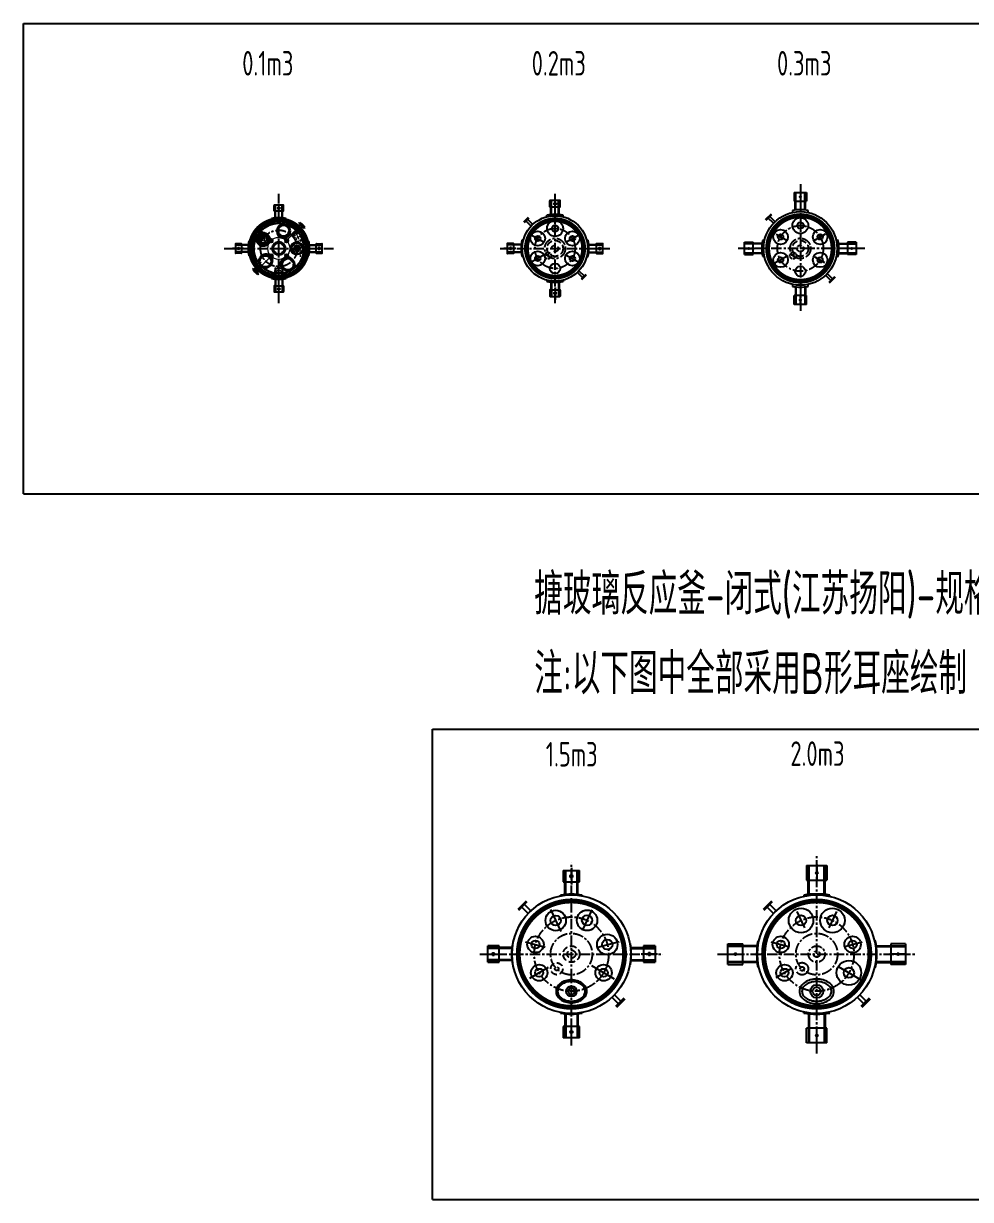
# Model space of a CAD drawing. Header units: millimetres. Extents: x -10878 to 64959, y -43701 to 1476.
# Drawn here: x -10878 to 703, y -43701 to -29323 of the extents above; entities that cross this region are included whole.
import ezdxf

# ---------------------------------------------------------------- set-up
doc = ezdxf.new("R2010")
doc.units = ezdxf.units.MM
doc.linetypes.add('CENTERX2', pattern=[101.6, 63.5, -12.7, 12.7, -12.7])
doc.linetypes.add('DASHEDX2', pattern=[38.1, 25.4, -12.7])
for name, color, linetype in [('0DataFlow-GsBzCenterLine', 1, 'CENTERX2'), ('0DataFlow-GsBzEquip', 4, 'Continuous'), ('0DataFlow-GsBzEquipComment', 252, 'Continuous'), ('0DataFlow-GsText', 2, 'Continuous')]:
    doc.layers.add(name, color=color, linetype=linetype)
doc.styles.add('DataFlow', font='tssdeng.shx', dxfattribs={"width": 0.7, "bigfont": 'hztxt.shx'})

# ---------------------------------------------------------------- blocks, each defined once
blk = doc.blocks.new('GsBzReactor-V2000D1450BSB')
for p, q in [((-125, 1085), (-125, 905)), ((-125, 1085), (125, 1085)), ((-103, 729), (-103, 1085)), ((-93, 730), (-93, 1085)), ((0, 1094), (0, 896)), ((92, 730), (92, 1085)), ((102, 729), (102, 1085)), ((125, 1085), (125, 905)), ((-125, 905), (-103, 905)), ((-93, 905), (92, 905)), ((18, 995), (-18, 995)), ((102, 905), (125, 905)), ((-158, 721), (-158, 711)), ((-103, 855), (-93, 855)), ((92, 855), (102, 855)), ((158, 721), (158, 711)), ((-652, 550), (-550, 652)), ((-642, 539), (-539, 642)), ((-606, 575), (-575, 606)), ((-497, 529), (-575, 606)), ((-529, 497), (-606, 575)), ((-243, 521), (-150, 322)), ((243, 521), (150, 322)), ((-721, 158), (-711, 158)), ((-555, 149), (-343, 92)), ((343, 92), (555, 149)), ((721, 158), (711, 158)), ((-1085, 125), (-905, 125)), ((-1085, -125), (-1085, 125)), ((-729, 102), (-1085, 102)), ((-730, 92), (-1085, 92)), ((-995, 18), (-995, -18)), ((-905, 102), (-905, 125)), ((-905, -93), (-905, 92)), ((-855, 92), (-855, 102)), ((729, 103), (1085, 103)), ((730, 93), (1085, 93)), ((855, 103), (855, 93)), ((1085, 125), (905, 125)), ((905, 125), (905, 103)), ((905, 93), (905, -92)), ((995, -18), (995, 18)), ((1085, 125), (1085, -125)), ((-1094, 0), (-896, 0)), ((-730, -93), (-1085, -93)), ((-729, -103), (-1085, -103)), ((-1085, -125), (-905, -125)), ((-905, -125), (-905, -103)), ((-855, -103), (-855, -93)), ((729, -102), (1085, -102)), ((730, -92), (1085, -92)), ((855, -92), (855, -102)), ((1094, 0), (896, 0)), ((905, -102), (905, -125)), ((1085, -125), (905, -125)), ((-721, -158), (-711, -158)), ((-307, -177), (-498, -288)), ((263, -152), (549, -317)), ((721, -158), (711, -158)), ((497, -529), (575, -606)), ((529, -497), (606, -575)), ((642, -539), (539, -642)), ((652, -550), (550, -652)), ((606, -575), (575, -606)), ((-158, -721), (-158, -711)), ((158, -721), (158, -711)), ((-102, -729), (-102, -1085)), ((-92, -855), (-102, -855)), ((-92, -730), (-92, -1085)), ((93, -730), (93, -1085)), ((103, -855), (93, -855)), ((103, -729), (103, -1085)), ((-102, -905), (-125, -905)), ((-125, -1085), (-125, -905)), ((93, -905), (-92, -905)), ((-18, -995), (18, -995)), ((0, -1094), (0, -896)), ((125, -905), (103, -905)), ((125, -1085), (125, -905)), ((125, -1085), (-125, -1085))]:
    blk.add_line(p, q)
at = {"ltscale": 2, "const_width": 60}
blk.add_lwpolyline([(0, 650, 0.098491), (-249, 601, 0.098491), (-460, 460, 0.098491), (-601, 249, 0.098491), (-650, 0, 0.098491), (-601, -249, 0.098491), (-460, -460, 0.098491), (-249, -601, 0.098491), (0, -650, 0.098491), (249, -601, 0.098491), (460, -460, 0.098491), (601, -249, 0.098491), (650, 0, 0.098491), (601, 249, 0.098491), (460, 460, 0.098491), (249, 601, 0.098491)], format="xyb", close=True, dxfattribs=at)
for points in [[(0, -605, 0.067324), (80, -594, 0.079704), (144, -565, 0.107125), (194, -514, 0.140129), (210, -455, 0.140129), (194, -396, 0.107125), (144, -345, 0.079704), (80, -316, 0.067324), (0, -305, 0.067324), (-80, -316, 0.079704), (-144, -345, 0.107125), (-194, -396, 0.140129), (-210, -455, 0.140129), (-194, -514, 0.107125), (-144, -565, 0.079704), (-80, -594, 0.067324)], [(0, -575, 0.067324), (72, -565, 0.079704), (128, -540, 0.107125), (168, -498, 0.140129), (180, -455, 0.140129), (168, -412, 0.107125), (128, -370, 0.079704), (72, -345, 0.067324), (0, -335, 0.067324), (-72, -345, 0.079704), (-128, -370, 0.107125), (-168, -412, 0.140129), (-180, -455, 0.140129), (-168, -498, 0.107125), (-128, -540, 0.079704), (-72, -565, 0.067324)]]:
    blk.add_lwpolyline(points, format="xyb", close=True)
for centre, radius in [((0, 995), 12), ((0, 0), 725), ((-192, 412), 150), ((-192, 412), 62.5), ((192, 412), 150), ((192, 412), 62.5), ((-439, 118), 100), ((-439, 118), 50), ((439, 118), 100), ((439, 118), 50), ((-995, 0), 12), ((995, 0), 12), ((-394, -228), 100), ((394, -228), 150), ((-394, -228), 50), ((394, -228), 62.5), ((0, -455), 80), ((0, -455), 50), ((0, -995), 12)]:
    blk.add_circle(centre, radius)
at = {"linetype": 'CENTERX2', "ltscale": 2}
for radius in [100, 37.5]:
    blk.add_circle((0, 0), radius, dxfattribs=at)
at = {"linetype": 'CENTERX2', "ltscale": 3}
blk.add_circle((-179, -179), 75, dxfattribs=at)
at = {"linetype": 'CENTERX2'}
blk.add_circle((-179, -179), 25, dxfattribs=at)
for centre, start, end in [((0, -151), 79.6913, 100.3084), ((151, 0), 169.6913, 190.3084), ((-151, 0), 349.6913, 10.3084), ((0, 151), 259.6913, 280.3084)]:
    blk.add_arc(centre, 886, start, end)
at = {"layer": '0DataFlow-GsBzCenterLine', "linetype": 'CENTERX2', "ltscale": 2}
for p, q in [((0, -1215), (0, 1215)), ((-1215, 0), (1215, 0))]:
    blk.add_line(p, q, dxfattribs=at)
for radius in [455, 254]:
    blk.add_circle((0, 0), radius, dxfattribs=at)
at = {"layer": '0DataFlow-GsBzEquipComment', "style": 'DataFlow', "width": 0.7, "flags": 1}
for tag, p in [('VERSION', (900, -500)), ('SPECIES', (900, -1500)), ('VOLUME', (900, -1700)), ('OPTION', (900, -1900))]:
    blk.add_attdef(tag, p, '', height=150, dxfattribs=at)
at = {"layer": '0DataFlow-GsBzEquipComment', "style": 'DataFlow', "width": 0.7}
for tag, p in [('TAG', (900, -700)), ('GSBZTYPE', (900, -900)), ('POSITIONREGION', (900, -1100)), ('FLOORHEIGHT', (900, -1300))]:
    blk.add_attdef(tag, p, '', height=150, dxfattribs=at)
blk = doc.blocks.new('GsBzReactor-V1500D1450BSB')
for p, q in [((-100, 1023), (100, 1023)), ((-100, 1023), (-100, 883)), ((-80, 733), (-80, 1023)), ((-70, 733), (-70, 1023)), ((0, 1053), (0, 853)), ((70, 733), (70, 1023)), ((80, 733), (80, 1023)), ((100, 883), (100, 1023)), ((-100, 883), (100, 883)), ((-26, 953), (25, 953)), ((-132, 713), (-132, 721)), ((132, 713), (132, 721)), ((-652, 550), (-550, 652)), ((-642, 539), (-539, 642)), ((-497, 529), (-575, 606)), ((-529, 497), (-606, 575)), ((-255, 546), (-129, 277)), ((134, 288), (252, 540)), ((-563, 151), (-321, 86)), ((306, 82), (583, 156)), ((-1023, -100), (-1023, 100)), ((-883, 100), (-1023, 100)), ((-733, 80), (-1023, 80)), ((-733, 70), (-1023, 70)), ((-953, -26), (-953, 25)), ((-883, -100), (-883, 100)), ((-713, 132), (-721, 132)), ((713, 132), (721, 132)), ((733, 80), (1023, 80)), ((733, 70), (1023, 70)), ((1053, 0), (853, 0)), ((1023, 100), (883, 100)), ((883, 100), (883, -100)), ((953, 26), (953, -25)), ((1023, 100), (1023, -100)), ((-1053, 0), (-853, 0)), ((-733, -70), (-1023, -70)), ((-733, -80), (-1023, -80)), ((-1023, -100), (-883, -100)), ((-713, -132), (-721, -132)), ((245, -141), (522, -301)), ((713, -132), (721, -132)), ((733, -70), (1023, -70)), ((733, -80), (1023, -80)), ((883, -100), (1023, -100)), ((-509, -294), (-279, -161)), ((497, -529), (575, -606)), ((529, -497), (606, -575)), ((642, -539), (539, -642)), ((652, -550), (550, -652)), ((-132, -713), (-132, -721)), ((132, -713), (132, -721)), ((-80, -733), (-80, -1023)), ((-70, -733), (-70, -1023)), ((0, -1053), (0, -853)), ((70, -733), (70, -1023)), ((80, -733), (80, -1023)), ((100, -883), (-100, -883)), ((-100, -883), (-100, -1023)), ((26, -953), (-25, -953)), ((100, -1023), (100, -883)), ((100, -1023), (-100, -1023))]:
    blk.add_line(p, q)
at = {"ltscale": 2, "const_width": 60}
blk.add_lwpolyline([(0, 650, 0.098491), (-249, 601, 0.098491), (-460, 460, 0.098491), (-601, 249, 0.098491), (-650, 0, 0.098491), (-601, -249, 0.098491), (-460, -460, 0.098491), (-249, -601, 0.098491), (0, -650, 0.098491), (249, -601, 0.098491), (460, -460, 0.098491), (601, -249, 0.098491), (650, 0, 0.098491), (601, 249, 0.098491), (460, 460, 0.098491), (249, 601, 0.098491)], format="xyb", close=True, dxfattribs=at)
at = {"lineweight": -3, "ltscale": 5}
blk.add_lwpolyline([(188, -455, 0.127589), (175, -404, 0.10617), (133, -356, 0.08543), (74, -326, 0.074939), (0, -315, 0.074939), (-74, -326, 0.08543), (-133, -356, 0.10617), (-175, -404, 0.127589), (-188, -455, 0.127589), (-175, -506, 0.10617), (-133, -554, 0.08543), (-74, -584, 0.074939), (0, -595, 0.074939), (74, -584, 0.08543), (133, -554, 0.10617), (175, -506, 0.127589)], format="xyb", close=True, dxfattribs=at)
blk.add_lwpolyline([(0, -335, 0.067324), (-64, -344, 0.079704), (-115, -367, 0.107125), (-155, -408, 0.140129), (-168, -455, 0.140129), (-155, -502, 0.107125), (-115, -543, 0.079704), (-64, -566, 0.067324), (0, -575, 0.067324), (64, -566, 0.079704), (115, -543, 0.107125), (155, -502, 0.140129), (168, -455, 0.140129), (155, -408, 0.107125), (115, -367, 0.079704), (64, -344, 0.067324)], format="xyb", close=True)
for centre, radius in [((0, 953), 15), ((0, 0), 725), ((-192, 411), 125), ((-192, 411), 62.5), ((192, 413), 125), ((192, 413), 62.5), ((-439, 118), 100), ((-439, 118), 50), ((439, 118), 125), ((439, 118), 62.5), ((-953, 0), 15), ((953, 0), 15), ((-394, -228), 100), ((394, -228), 100), ((-394, -228), 50), ((394, -228), 50), ((0, -455), 64), ((0, -455), 40), ((0, -953), 15)]:
    blk.add_circle(centre, radius)
at = {"linetype": 'DASHEDX2', "ltscale": 3}
for centre, radius in [((0, 0), 100), ((0, 0), 50), ((-179, -179), 72.5), ((-179, -179), 22.5)]:
    blk.add_circle(centre, radius, dxfattribs=at)
for start, end in [(79.663, 100.337), (169.663, 190.337), (349.663, 10.337), (259.663, 280.337)]:
    blk.add_arc((0, 0), 733, start, end)
at = {"layer": '0DataFlow-GsBzCenterLine', "linetype": 'CENTERX2', "ltscale": 2}
for p, q in [((0, -1118), (0, 1118)), ((-1118, 0), (1118, 0))]:
    blk.add_line(p, q, dxfattribs=at)
for radius in [455, 254]:
    blk.add_circle((0, 0), radius, dxfattribs=at)
at = {"layer": '0DataFlow-GsBzEquipComment', "style": 'DataFlow', "width": 0.7, "flags": 1}
for tag, p in [('VERSION', (900, -500)), ('SPECIES', (900, -1500)), ('VOLUME', (900, -1700)), ('OPTION', (900, -1900))]:
    blk.add_attdef(tag, p, '', height=150, dxfattribs=at)
at = {"layer": '0DataFlow-GsBzEquipComment', "style": 'DataFlow', "width": 0.7}
for tag, p in [('TAG', (900, -700)), ('GSBZTYPE', (900, -900)), ('POSITIONREGION', (900, -1100)), ('FLOORHEIGHT', (900, -1300))]:
    blk.add_attdef(tag, p, '', height=150, dxfattribs=at)
blk = doc.blocks.new('GsBzReactor-V300D900KSB')
for p, q in [((-75, 684), (75, 684)), ((-75, 684), (-75, 576)), ((-75, 576), (-62, 576)), ((-62, 470), (-62, 684)), ((-56, 470), (-56, 684)), ((-56, 576), (55, 576)), ((11, 630), (-11, 630)), ((0, 684), (0, 565)), ((55, 470), (55, 684)), ((61, 470), (61, 684)), ((61, 576), (75, 576)), ((75, 684), (75, 576)), ((-96, 465), (-96, 440)), ((-62, 526), (-56, 526)), ((55, 526), (61, 526)), ((96, 440), (96, 465)), ((-425, 353), (-354, 424)), ((-418, 346), (-347, 416)), ((-329, 308), (-392, 371)), ((-309, 327), (-372, 391)), ((-174, 101), (-296, 171)), ((168, 97), (308, 178)), ((-684, -75), (-684, 75)), ((-684, 75), (-576, 75)), ((-470, 61), (-684, 61)), ((-470, 55), (-684, 55)), ((-684, 0), (-565, 0)), ((-630, 11), (-630, -11)), ((-576, 61), (-576, 75)), ((-576, -56), (-576, 55)), ((-526, 55), (-526, 61)), ((-440, 96), (-465, 96)), ((465, 96), (440, 96)), ((470, 62), (684, 62)), ((470, 56), (684, 56)), ((526, 62), (526, 56)), ((576, 75), (576, 62)), ((684, 75), (576, 75)), ((576, 56), (576, -55)), ((630, -11), (630, 11)), ((684, 75), (684, -75)), ((-470, -56), (-684, -56)), ((-470, -62), (-684, -62)), ((-684, -75), (-576, -75)), ((-576, -75), (-576, -62)), ((-526, -62), (-526, -56)), ((-465, -96), (-440, -96)), ((-155, -89), (-320, -185)), ((177, -102), (296, -171)), ((440, -96), (465, -96)), ((470, -55), (684, -55)), ((470, -61), (684, -61)), ((526, -55), (526, -61)), ((684, 0), (565, 0)), ((576, -61), (576, -75)), ((684, -75), (576, -75)), ((309, -327), (372, -391)), ((329, -308), (392, -371)), ((418, -346), (347, -416)), ((425, -353), (354, -424)), ((-96, -440), (-96, -465)), ((-61, -470), (-61, -684)), ((-55, -526), (-61, -526)), ((-55, -470), (-55, -684)), ((0, -684), (0, -565)), ((56, -470), (56, -684)), ((62, -526), (56, -526)), ((62, -470), (62, -684)), ((96, -465), (96, -440)), ((-75, -684), (-75, -576)), ((-61, -576), (-75, -576)), ((75, -684), (-75, -684)), ((56, -576), (-55, -576)), ((-11, -630), (11, -630)), ((75, -576), (62, -576)), ((75, -684), (75, -576))]:
    blk.add_line(p, q)
at = {"ltscale": 2, "const_width": 60}
blk.add_lwpolyline([(-400, 0, 0.098491), (-370, -153, 0.098491), (-283, -283, 0.098491), (-153, -370, 0.098491), (0, -400, 0.098491), (153, -370, 0.098491), (283, -283, 0.098491), (370, -153, 0.098491), (400, 0, 0.098491), (370, 153, 0.098491), (283, 283, 0.098491), (153, 370, 0.098491), (0, 400, 0.098491), (-153, 370, 0.098491), (-283, 283, 0.098491), (-370, 153, 0.098491)], format="xyb", close=True, dxfattribs=at)
for centre, radius in [((0, 630), 7.2), ((0, 0), 450), ((0, 280), 97.5), ((0, 280), 40), ((-242, 140), 90), ((-242, 140), 32.5), ((242, 140), 90), ((242, 140), 32.5), ((-630, 0), 7.2), ((630, 0), 7.2), ((-242, -140), 90), ((-242, -140), 32.5), ((242, -140), 90), ((242, -140), 32.5), ((0, -280), 62.5), ((0, -630), 7.2)]:
    blk.add_circle(centre, radius)
at = {"linetype": 'DASHEDX2', "ltscale": 3}
blk.add_circle((0, 0), 97.5, dxfattribs=at)
at = {"linetype": 'DASHEDX2', "ltscale": 2}
blk.add_circle((0, 0), 40, dxfattribs=at)
at = {"linetype": 'DASHEDX2'}
for radius in [40, 12.5]:
    blk.add_circle((-88, -88), radius, dxfattribs=at)
at = {"lineweight": -3, "ltscale": 5}
for centre, start, end in [((0, -58), 79.5842, 100.3915), ((58, 0), 169.5842, 190.3915), ((-58, 0), 349.5842, 10.3915), ((0, 58), 259.5842, 280.3915)]:
    blk.add_arc(centre, 531, start, end, dxfattribs=at)
at = {"layer": '0DataFlow-GsBzCenterLine', "linetype": 'CENTERX2', "ltscale": 2}
for p, q in [((0, 787), (0, -787)), ((787, 0), (-787, 0))]:
    blk.add_line(p, q, dxfattribs=at)
for radius in [280, 125]:
    blk.add_circle((0, 0), radius, dxfattribs=at)
at = {"layer": '0DataFlow-GsBzEquipComment', "style": 'DataFlow', "width": 0.7, "flags": 1}
for tag, p in [('VERSION', (500, -600)), ('SPECIES', (500, -1200)), ('VOLUME', (500, -1400)), ('FLOORHEIGHT', (500, -1600)), ('XPOSITION', (500, -1800)), ('YPOSITION', (500, -2000)), ('EMPTYWEIGHT', (500, -2200)), ('STATICLOAD', (500, -2400)), ('DYNAMICLOAD', (500, -2600)), ('SUPPORMETHOD', (500, -2800)), ('HOLEMETHOD', (500, -3000)), ('BASEMETHOD', (500, -3200)), ('COMMENT', (500, -3400)), ('OPTION', (500, -3600))]:
    blk.add_attdef(tag, p, '', height=150, dxfattribs=at)
at = {"layer": '0DataFlow-GsBzEquipComment', "style": 'DataFlow', "width": 0.7}
for tag, p in [('TAG', (500, -800)), ('GSBZTYPE', (500, -1000))]:
    blk.add_attdef(tag, p, '', height=150, dxfattribs=at)
blk = doc.blocks.new('GsBzReactor-V200D800KSB')
for p, q in [((-63, 509), (-63, 583)), ((59, 586), (-60, 586)), ((-50, 414), (-50, 586)), ((-44, 414), (-44, 586)), ((44, 414), (44, 586)), ((50, 414), (50, 586)), ((62, 509), (62, 583)), ((59, 506), (-60, 506)), ((-382, 325), (-325, 382)), ((-375, 318), (-318, 375)), ((-356, 337), (-337, 356)), ((-293, 273), (-356, 337)), ((-273, 293), (-337, 356)), ((-100, 387), (-100, 406)), ((100, 387), (100, 406)), ((-290, 168), (-134, 78)), ((134, 78), (290, 168)), ((-586, 59), (-586, -60)), ((-414, 50), (-586, 50)), ((-414, 44), (-586, 44)), ((-509, 62), (-583, 62)), ((-546, 24), (-546, -21)), ((-506, 59), (-506, -60)), ((-387, 100), (-406, 100)), ((387, 100), (406, 100)), ((414, 50), (586, 50)), ((414, 44), (586, 44)), ((506, -60), (506, 59)), ((509, 62), (583, 62)), ((546, -24), (546, 21)), ((586, -60), (586, 59)), ((-414, -44), (-586, -44)), ((-414, -50), (-586, -50)), ((-509, -63), (-583, -63)), ((-387, -100), (-406, -100)), ((-134, -77), (-303, -175)), ((134, -78), (290, -167)), ((387, -100), (406, -100)), ((414, -44), (586, -44)), ((414, -50), (586, -50)), ((509, -63), (583, -63)), ((293, -273), (273, -293)), ((293, -273), (356, -337)), ((-100, -387), (-100, -406)), ((-50, -414), (-50, -586)), ((-44, -414), (-44, -586)), ((44, -414), (44, -586)), ((50, -414), (50, -586)), ((100, -387), (100, -406)), ((273, -293), (337, -356)), ((375, -318), (318, -375)), ((382, -325), (325, -382)), ((356, -337), (337, -356)), ((-63, -509), (-63, -583)), ((-60, -506), (59, -506)), ((62, -509), (62, -583)), ((-60, -586), (59, -586))]:
    blk.add_line(p, q)
at = {"color": 4, "linetype": 'ByBlock', "ltscale": 2}
for p, q in [((0, 478), (0, 627)), ((24, 546), (-21, 546)), ((-478, 0), (-627, 0)), ((478, 0), (627, 0)), ((-24, -546), (21, -546)), ((0, -478), (0, -627))]:
    blk.add_line(p, q, dxfattribs=at)
at = {"ltscale": 5, "const_width": 60}
blk.add_lwpolyline([(-350, 0, 0.098491), (-323, -134, 0.098491), (-247, -247, 0.098491), (-134, -323, 0.098491), (0, -350, 0.098491), (134, -323, 0.098491), (247, -247, 0.098491), (323, -134, 0.098491), (350, 0, 0.098491), (323, 134, 0.098491), (247, 247, 0.098491), (134, 323, 0.098491), (0, 350, 0.098491), (-134, 323, 0.098491), (-247, 247, 0.098491), (-323, 134, 0.098491)], format="xyb", close=True, dxfattribs=at)
for centre, radius in [((0, 546), 12), ((0, 0), 400), ((0, 245), 97.5), ((0, 245), 40), ((-546, 0), 12), ((-546, 0), 12), ((546, 0), 12), ((546, 0), 12), ((0, -546), 12), ((0, -546), 12)]:
    blk.add_circle(centre, radius)
at = {"ltscale": 2.5}
for centre, radius in [((-212, 122), 90), ((212, 122), 90), ((-212, -123), 90), ((212, -123), 90), ((0, -245), 62.5)]:
    blk.add_circle(centre, radius, dxfattribs=at)
at = {"ltscale": 2}
for centre in [(-212, 122), (212, 122), (-212, -123), (212, -123)]:
    blk.add_circle(centre, 32.5, dxfattribs=at)
at = {"linetype": 'DASHEDX2', "ltscale": 3}
for radius in [97.5, 40]:
    blk.add_circle((0, 0), radius, dxfattribs=at)
at = {"linetype": 'DASHEDX2'}
for radius in [40, 12.5]:
    blk.add_circle((-88, -88), radius, dxfattribs=at)
for centre, radius, start, end in [((-60, 583), 3, 90, 180), ((59, 583), 3, 0, 90), ((-60, 509), 3, 180, 270), ((59, 509), 3, 270, 0), ((0, -109), 524, 79.008, 100.992), ((-583, 59), 3, 90, 180), ((-509, 59), 3, 0, 90), ((109, 0), 524, 169.008, 190.992), ((-109, 0), 524, 349.008, 10.992), ((509, 59), 3, 90, 180), ((583, 59), 3, 0, 90), ((-583, -60), 3, 180, 270), ((-509, -60), 3, 270, 0), ((509, -60), 3, 180, 270), ((583, -60), 3, 270, 0), ((0, 109), 524, 259.008, 280.992), ((-60, -509), 3, 90, 180), ((59, -509), 3, 0, 90), ((-60, -583), 3, 180, 270), ((59, -583), 3, 270, 0)]:
    blk.add_arc(centre, radius, start, end)
at = {"layer": '0DataFlow-GsBzCenterLine', "linetype": 'CENTERX2', "ltscale": 2}
for p, q in [((0, -669), (0, 669)), ((-669, 0), (669, 0))]:
    blk.add_line(p, q, dxfattribs=at)
for radius in [245, 125]:
    blk.add_circle((0, 0), radius, dxfattribs=at)
at = {"layer": '0DataFlow-GsBzEquipComment', "style": 'DataFlow', "width": 0.7, "flags": 1}
for tag, p in [('VERSION', (400, -500)), ('SPECIES', (400, -1100)), ('VOLUME', (400, -1300)), ('FLOORHEIGHT', (400, -1500)), ('XPOSITION', (400, -1700)), ('YPOSITION', (400, -1900)), ('EMPTYWEIGHT', (400, -2100)), ('STATICLOAD', (400, -2300)), ('DYNAMICLOAD', (400, -2500)), ('SUPPORMETHOD', (400, -2700)), ('HOLEMETHOD', (400, -2900)), ('BASEMETHOD', (400, -3100)), ('COMMENT', (400, -3300)), ('OPTION', (400, -3500))]:
    blk.add_attdef(tag, p, '', height=150, dxfattribs=at)
at = {"layer": '0DataFlow-GsBzEquipComment', "style": 'DataFlow', "width": 0.7}
for tag, p in [('TAG', (400, -700)), ('GSBZTYPE', (400, -900))]:
    blk.add_attdef(tag, p, '', height=150, dxfattribs=at)
blk = doc.blocks.new('GsBzReactor-V100D700KSB')
h = blk.add_hatch(color=0)
h.dxf.hatch_style = 2
h.paths.add_polyline_path([(176, -228), (162, -237), (172, -224)])
for p, q in [((-56, 460), (-56, 527)), ((54, 529), (-54, 529)), ((54, 457), (-54, 457)), ((-45, 373), (-45, 529)), ((-40, 374), (-40, 529)), ((21, 493), (-19, 493)), ((40, 374), (40, 529)), ((45, 373), (45, 529)), ((56, 460), (56, 527)), ((-90, 350), (-90, 367)), ((90, 350), (90, 367)), ((-432, 0), (-566, 0)), ((-529, 54), (-529, -54)), ((-373, 45), (-529, 45)), ((-374, 40), (-529, 40)), ((-460, 56), (-527, 56)), ((-493, 21), (-493, -19)), ((-457, 54), (-457, -54)), ((-350, 90), (-367, 90)), ((350, 90), (367, 90)), ((373, 45), (529, 45)), ((374, 40), (529, 40)), ((457, -54), (457, 54)), ((460, 56), (527, 56)), ((493, -21), (493, 19)), ((529, -54), (529, 54)), ((-374, -40), (-529, -40)), ((-373, -45), (-529, -45)), ((-460, -56), (-527, -56)), ((-350, -90), (-367, -90)), ((350, -90), (367, -90)), ((373, -45), (529, -45)), ((374, -40), (529, -40)), ((460, -56), (527, -56)), ((-90, -350), (-90, -367)), ((-45, -373), (-45, -529)), ((-40, -374), (-40, -529)), ((40, -374), (40, -529)), ((45, -373), (45, -529)), ((90, -350), (90, -367)), ((-56, -460), (-56, -527)), ((-54, -457), (54, -457)), ((-54, -529), (54, -529)), ((56, -460), (56, -527))]:
    blk.add_line(p, q)
at = {"color": 4, "linetype": 'ByBlock', "ltscale": 2}
blk.add_line((-21, -493), (19, -493), dxfattribs=at)
at = {"const_width": 60}
blk.add_lwpolyline([(-350, 0, 1), (350, 0, 1), (-350, 0, 1.191754)], format="xyb", dxfattribs=at)
at = {"color": 0, "lineweight": 30}
for points in [[(255, 319), (247, 311)], [(-319, -255), (-310, -247)]]:
    blk.add_lwpolyline(points, dxfattribs=at)
at = {"color": 0, "lineweight": 9}
for points in [[(266, 313), (253, 299)], [(312, 267), (299, 253)], [(-312, -266), (-299, -253)], [(174, -226), (200, -200), (211, -211)], [(-266, -312), (-253, -299)]]:
    blk.add_lwpolyline(points, dxfattribs=at)
for centre in [(0, 493), (-493, 0), (-493, 0), (493, 0), (493, 0), (0, -493), (0, -493)]:
    blk.add_circle(centre, 10.8)
for centre, radius, start, end in [((-54, 527), 2.71, 90, 180), ((-54, 460), 2.71, 180, 270), ((54, 527), 2.71, 0, 90), ((54, 460), 2.71, 270, 0), ((0, -98), 474, 79.008, 100.992), ((-527, 54), 2.71, 90, 180), ((-460, 54), 2.71, 0, 90), ((98, 0), 474, 169.008, 190.992), ((-98, 0), 474, 349.008, 10.992), ((460, 54), 2.71, 90, 180), ((527, 54), 2.71, 0, 90), ((-527, -54), 2.71, 180, 270), ((-460, -54), 2.71, 270, 0), ((460, -54), 2.71, 180, 270), ((527, -54), 2.71, 270, 0), ((0, 98), 474, 259.008, 280.992), ((-54, -460), 2.71, 90, 180), ((-54, -527), 2.71, 180, 270), ((54, -460), 2.71, 0, 90), ((54, -527), 2.71, 270, 0)]:
    blk.add_arc(centre, radius, start, end)
at = {"color": 0, "lineweight": 30}
for points, knots in [([(356, 0), (356, 197), (197, 356), (0, 356), (-197, 356), (-355, 197), (-355, 0), (-355, -197), (-197, -355), (0, -355), (197, -355), (355, -197), (356, 0), (356, 0), (356, 0), (356, 0)], [0, 0, 0, 0, 1, 1, 1, 2, 2, 2, 3, 3, 3, 4, 4, 4, 5, 5, 5, 5]), ([(350, 0), (350, 194), (194, 350), (0, 350), (-194, 350), (-350, 194), (-350, 0), (-349, -193), (-193, -349), (0, -350), (194, -350), (350, -193), (350, 0), (350, 0), (350, 0), (350, 0)], [0, 0, 0, 0, 1, 1, 1, 2, 2, 2, 3, 3, 3, 4, 4, 4, 5, 5, 5, 5]), ([(308, 0), (308, 171), (171, 308), (0, 308), (-171, 308), (-307, 171), (-308, 0), (-308, -170), (-170, -307), (0, -308), (171, -307), (308, -170), (308, 0), (308, 0), (308, 0), (308, 0)], [0, 0, 0, 0, 1, 1, 1, 2, 2, 2, 3, 3, 3, 4, 4, 4, 5, 5, 5, 5]), ([(139, 217), (139, 262), (102, 297), (59, 297), (15, 297), (-22, 262), (-21, 217), (-22, 173), (14, 138), (59, 138), (103, 138), (139, 173), (139, 217), (139, 217), (139, 217), (139, 217)], [0, 0, 0, 0, 1, 1, 1, 2, 2, 2, 3, 3, 3, 4, 4, 4, 5, 5, 5, 5]), ([(305, 270), (305, 270), (305, 272), (305, 272), (305, 272), (272, 305), (272, 305)], [0, 0, 0, 0, 1, 1, 1, 2, 2, 2, 2]), ([(-116, 99), (-108, 143), (-138, 184), (-181, 191), (-224, 199), (-266, 170), (-273, 127), (-281, 83), (-252, 42), (-208, 34), (-165, 26), (-123, 56), (-116, 99), (-116, 99), (-116, 99), (-116, 99)], [0, 0, 0, 0, 1, 1, 1, 2, 2, 2, 3, 3, 3, 4, 4, 4, 5, 5, 5, 5]), ([(-146, 104), (-138, 167), (-227, 183), (-241, 120), (-249, 57), (-160, 42), (-146, 104), (-146, 104), (-146, 104), (-146, 104)], [0, 0, 0, 0, 1, 1, 1, 2, 2, 2, 3, 3, 3, 3]), ([(-21, 212), (-25, 165), (12, 126), (59, 126), (105, 126), (142, 165), (138, 212)], [0, 0, 0, 0, 1, 1, 1, 2, 2, 2, 2]), ([(198, 210), (198, 210), (159, 170), (159, 170), (159, 170), (157, 168), (157, 168), (157, 168), (157, 167), (157, 167), (157, 167), (156, 164), (156, 164), (156, 164), (157, 162), (157, 162), (157, 162), (157, 160), (157, 160), (160, 156), (166, 155), (170, 159)], [0, 0, 0, 0, 1, 1, 1, 2, 2, 2, 3, 3, 3, 4, 4, 4, 5, 5, 5, 6, 6, 6, 7, 7, 7, 7]), ([(-75, 95), (-76, 122), (-114, 122), (-115, 95), (-114, 69), (-76, 70), (-75, 95), (-75, 95), (-75, 95), (-75, 95)], [0, 0, 0, 0, 1, 1, 1, 2, 2, 2, 3, 3, 3, 3]), ([(-85, 95), (-86, 109), (-105, 109), (-105, 95), (-105, 83), (-86, 83), (-85, 95), (-85, 95), (-85, 95), (-85, 95)], [0, 0, 0, 0, 1, 1, 1, 2, 2, 2, 3, 3, 3, 3]), ([(80, 0), (80, 45), (45, 80), (0, 80), (-44, 80), (-80, 45), (-80, 0), (-80, -44), (-44, -79), (0, -80), (44, -79), (80, -44), (80, 0), (80, 0), (80, 0), (80, 0)], [0, 0, 0, 0, 1, 1, 1, 2, 2, 2, 3, 3, 3, 4, 4, 4, 5, 5, 5, 5]), ([(116, 95), (115, 122), (77, 122), (76, 95), (77, 70), (114, 70), (116, 95), (116, 95), (116, 95), (116, 95)], [0, 0, 0, 0, 1, 1, 1, 2, 2, 2, 3, 3, 3, 3]), ([(106, 95), (105, 109), (86, 109), (86, 95), (86, 83), (105, 83), (106, 95), (106, 95), (106, 95), (106, 95)], [0, 0, 0, 0, 1, 1, 1, 2, 2, 2, 3, 3, 3, 3]), ([(220, 72), (178, 75), (142, 42), (142, 0), (143, -42), (178, -74), (220, -72)], [0, 0, 0, 0, 1, 1, 1, 2, 2, 2, 2]), ([(297, 0), (297, 40), (265, 72), (225, 72), (186, 72), (153, 40), (153, 0), (158, -95), (293, -95), (297, 0), (297, 0), (297, 0), (297, 0)], [0, 0, 0, 0, 1, 1, 1, 2, 2, 2, 3, 3, 3, 4, 4, 4, 4]), ([(261, 0), (259, 48), (191, 48), (189, 0), (191, -48), (259, -48), (261, 0), (261, 0), (261, 0), (261, 0)], [0, 0, 0, 0, 1, 1, 1, 2, 2, 2, 3, 3, 3, 3]), ([(-234, -119), (-256, -157), (-243, -205), (-204, -228), (-166, -250), (-117, -237), (-95, -199), (-73, -161), (-86, -111), (-125, -90), (-163, -67), (-212, -80), (-234, -119), (-234, -119), (-234, -119), (-234, -119)], [0, 0, 0, 0, 1, 1, 1, 2, 2, 2, 3, 3, 3, 4, 4, 4, 5, 5, 5, 5]), ([(-92, -194), (-66, -155), (-78, -102), (-118, -79), (-158, -56), (-211, -72), (-230, -114)], [0, 0, 0, 0, 1, 1, 1, 2, 2, 2, 2]), ([(-75, -95), (-76, -68), (-114, -68), (-115, -95), (-114, -121), (-76, -121), (-75, -95), (-75, -95), (-75, -95), (-75, -95)], [0, 0, 0, 0, 1, 1, 1, 2, 2, 2, 3, 3, 3, 3]), ([(-85, -95), (-86, -82), (-105, -82), (-105, -95), (-105, -108), (-86, -108), (-85, -95), (-85, -95), (-85, -95), (-85, -95)], [0, 0, 0, 0, 1, 1, 1, 2, 2, 2, 3, 3, 3, 3]), ([(165, -134), (134, -99), (80, -97), (48, -130), (15, -162), (17, -216), (52, -246)], [0, 0, 0, 0, 1, 1, 1, 2, 2, 2, 2]), ([(56, -251), (87, -282), (138, -282), (169, -251), (200, -219), (200, -170), (169, -138), (138, -107), (87, -107), (56, -138), (25, -169), (25, -220), (56, -251), (56, -251), (56, -251), (56, -251)], [0, 0, 0, 0, 1, 1, 1, 2, 2, 2, 3, 3, 3, 4, 4, 4, 5, 5, 5, 5]), ([(116, -95), (114, -68), (77, -68), (76, -95), (77, -121), (115, -121), (116, -95), (116, -95), (116, -95), (116, -95)], [0, 0, 0, 0, 1, 1, 1, 2, 2, 2, 3, 3, 3, 3]), ([(106, -95), (105, -82), (86, -82), (86, -95), (86, -108), (105, -108), (106, -95), (106, -95), (106, -95), (106, -95)], [0, 0, 0, 0, 1, 1, 1, 2, 2, 2, 3, 3, 3, 3]), ([(-270, -304), (-270, -304), (-272, -304), (-272, -304), (-272, -304), (-305, -272), (-305, -272)], [0, 0, 0, 0, 1, 1, 1, 2, 2, 2, 2]), ([(240, -234), (240, -225), (227, -225), (228, -234), (227, -241), (240, -241), (240, -234), (240, -234), (240, -234), (240, -234)], [0, 0, 0, 0, 1, 1, 1, 2, 2, 2, 3, 3, 3, 3]), ([(238, -234), (238, -228), (230, -228), (230, -234), (230, -239), (238, -239), (238, -234), (238, -234), (238, -234), (238, -234)], [0, 0, 0, 0, 1, 1, 1, 2, 2, 2, 3, 3, 3, 3])]:
    blk.add_open_spline(points, degree=3, knots=knots, dxfattribs=at)
at = {"color": 0, "lineweight": 9}
for points, knots in [([(123, 217), (119, 304), (-2, 304), (-7, 217), (-3, 131), (119, 131), (123, 217), (123, 217), (123, 217), (123, 217)], [0, 0, 0, 0, 1, 1, 1, 2, 2, 2, 3, 3, 3, 3]), ([(-127, 100), (-120, 137), (-145, 172), (-182, 179), (-219, 185), (-253, 161), (-260, 124), (-266, 87), (-242, 52), (-205, 46), (-169, 39), (-133, 64), (-127, 100), (-127, 100), (-127, 100), (-127, 100)], [0, 0, 0, 0, 1, 1, 1, 2, 2, 2, 3, 3, 3, 4, 4, 4, 5, 5, 5, 5]), ([(-195, 113), (-195, 113), (-199, 106), (-199, 106), (-199, 106), (-203, 95), (-203, 95)], [0, 0, 0, 0, 1, 1, 1, 2, 2, 2, 2]), ([(135, 0), (135, 75), (75, 135), (0, 135), (-75, 135), (-134, 75), (-135, 0), (-134, -74), (-75, -134), (0, -135), (75, -134), (135, -74), (135, 0), (135, 0), (135, 0), (135, 0)], [0, 0, 0, 0, 1, 1, 1, 2, 2, 2, 3, 3, 3, 4, 4, 4, 5, 5, 5, 5]), ([(65, 0), (61, 87), (-61, 87), (-65, 0), (-61, -86), (61, -86), (65, 0), (65, 0), (65, 0), (65, 0)], [0, 0, 0, 0, 1, 1, 1, 2, 2, 2, 3, 3, 3, 3]), ([(-221, -126), (-260, -203), (-155, -264), (-108, -191), (-68, -114), (-174, -53), (-221, -126), (-221, -126), (-221, -126), (-221, -126)], [0, 0, 0, 0, 1, 1, 1, 2, 2, 2, 3, 3, 3, 3]), ([(67, -240), (91, -266), (134, -266), (159, -240), (184, -215), (184, -174), (159, -148), (94, -90), (9, -176), (67, -240), (67, -240), (67, -240), (67, -240)], [0, 0, 0, 0, 1, 1, 1, 2, 2, 2, 3, 3, 3, 4, 4, 4, 4]), ([(-42, -235), (-42, -235), (-44, -239), (-44, -239), (-44, -239), (-45, -244), (-45, -244), (-45, -244), (-45, -250), (-45, -250), (-45, -250), (-45, -255), (-45, -255)], [0, 0, 0, 0, 1, 1, 1, 2, 2, 2, 3, 3, 3, 4, 4, 4, 4]), ([(-32, -270), (-32, -270), (-32, -282), (-32, -282), (-32, -282), (-20, -282), (-20, -282)], [0, 0, 0, 0, 1, 1, 1, 2, 2, 2, 2]), ([(0, -225), (0, -225), (12, -224), (12, -224), (12, -224), (20, -224), (20, -224)], [0, 0, 0, 0, 1, 1, 1, 2, 2, 2, 2]), ([(45, -250), (45, -250), (45, -244), (45, -244), (45, -244), (44, -239), (44, -239), (44, -239), (43, -234), (43, -234), (43, -234), (40, -229), (40, -229)], [0, 0, 0, 0, 1, 1, 1, 2, 2, 2, 3, 3, 3, 4, 4, 4, 4]), ([(239, -234), (239, -228), (232, -226), (230, -230), (226, -235), (231, -241), (237, -238)], [0, 0, 0, 0, 1, 1, 1, 2, 2, 2, 2])]:
    blk.add_open_spline(points, degree=3, knots=knots, dxfattribs=at)
at = {"color": 0, "lineweight": 30}
for points in [[(270, 288), (270, 288), (243, 261), (243, 261)], [(310, 247), (310, 247), (247, 311), (247, 311)], [(319, 256), (319, 256), (255, 319), (255, 319)], [(270, 305), (270, 305), (272, 305), (272, 305)], [(-179, 158), (-236, 159), (-249, 83), (-196, 64)], [(-109, 109), (-109, 132), (-119, 154), (-137, 168)], [(170, 159), (170, 159), (210, 198), (210, 198)], [(210, 198), (217, 206), (206, 217), (198, 210)], [(288, 270), (288, 270), (261, 243), (261, 243)], [(319, 256), (319, 256), (310, 247), (310, 247)], [(-225, 39), (-181, 16), (-127, 38), (-112, 85)], [(221, -35), (263, -29), (263, 30), (221, 36)], [(-255, -319), (-255, -319), (-319, -255), (-319, -255)], [(-247, -310), (-247, -310), (-310, -247), (-310, -247)], [(-305, -269), (-305, -269), (-305, -272), (-305, -272)], [(-288, -269), (-288, -269), (-260, -242), (-260, -242)], [(-270, -287), (-270, -287), (-242, -260), (-242, -260)], [(-255, -319), (-255, -319), (-247, -310), (-247, -310)]]:
    blk.add_open_spline(points, degree=3, dxfattribs=at)
at = {"color": 0, "lineweight": 9}
for points in [[(-320, 145), (-320, 145), (-330, 128), (-330, 128)], [(-194, 112), (-194, 112), (-317, 183), (-317, 183)], [(-305, 171), (-305, 171), (-315, 154), (-315, 154)], [(-290, 197), (-290, 197), (-300, 180), (-300, 180)], [(-276, 223), (-276, 223), (-285, 205), (-285, 205)], [(-265, 201), (-265, 201), (-282, 211), (-282, 211)], [(-262, 207), (-262, 207), (-279, 216), (-279, 216)], [(-278, 155), (-278, 147), (-270, 143), (-263, 146)], [(-258, 213), (-258, 213), (-276, 223), (-276, 223)], [(-270, 211), (-270, 211), (-273, 206), (-273, 206)], [(-258, 155), (-258, 163), (-267, 168), (-273, 164)], [(-70, 71), (-70, 71), (-258, 259), (-258, 259)], [(-258, 155), (-258, 155), (-258, 155), (-258, 155)], [(-239, 186), (-239, 186), (-256, 196), (-256, 196)], [(-236, 191), (-236, 191), (-253, 201), (-253, 201)], [(-232, 198), (-232, 198), (-249, 208), (-249, 208)], [(-226, 158), (-226, 158), (-239, 176), (-239, 176)], [(-231, 140), (-231, 140), (-221, 157), (-221, 157)], [(-213, 171), (-213, 171), (-230, 181), (-230, 181)], [(-210, 176), (-210, 176), (-227, 186), (-227, 186)], [(-206, 183), (-206, 183), (-223, 193), (-223, 193)], [(-216, 166), (-216, 166), (-206, 183), (-206, 183)], [(-187, 156), (-187, 156), (-204, 166), (-204, 166)], [(-184, 161), (-184, 161), (-201, 171), (-201, 171)], [(-184, 161), (-184, 161), (-190, 150), (-190, 150)], [(-147, 144), (-147, 144), (-129, 157), (-129, 157)], [(20, 256), (20, 256), (5, 271), (5, 271)], [(20, 179), (20, 179), (5, 164), (5, 164)], [(71, 71), (71, 71), (259, 259), (259, 259)], [(97, 256), (97, 256), (112, 271), (112, 271)], [(97, 179), (97, 179), (112, 164), (112, 164)], [(184, 161), (184, 161), (202, 171), (202, 171)], [(190, 150), (190, 150), (184, 161), (184, 161)], [(187, 156), (187, 156), (204, 166), (204, 166)], [(194, 112), (194, 112), (317, 183), (317, 183)], [(224, 193), (224, 193), (207, 183), (207, 183)], [(207, 183), (207, 183), (216, 166), (216, 166)], [(210, 176), (210, 176), (228, 186), (228, 186)], [(213, 171), (213, 171), (230, 181), (230, 181)], [(222, 157), (222, 157), (231, 140), (231, 140)], [(250, 208), (250, 208), (232, 198), (232, 198)], [(236, 191), (236, 191), (254, 201), (254, 201)], [(239, 186), (239, 186), (256, 196), (256, 196)], [(276, 223), (276, 223), (258, 213), (258, 213)], [(258, 155), (258, 147), (267, 143), (273, 146)], [(262, 207), (262, 207), (280, 216), (280, 216)], [(279, 155), (279, 163), (270, 168), (264, 164)], [(265, 201), (265, 201), (282, 211), (282, 211)], [(274, 206), (274, 206), (271, 211), (271, 211)], [(286, 205), (286, 205), (276, 223), (276, 223)], [(279, 155), (279, 155), (279, 155), (279, 155)], [(301, 180), (301, 180), (291, 197), (291, 197)], [(316, 154), (316, 154), (306, 171), (306, 171)], [(331, 128), (331, 128), (321, 145), (321, 145)], [(-330, 128), (-330, 128), (-313, 118), (-313, 118)], [(-309, 124), (-309, 124), (-326, 134), (-326, 134)], [(-306, 129), (-306, 129), (-323, 139), (-323, 139)], [(-315, 134), (-315, 134), (-318, 129), (-318, 129)], [(-304, 113), (-304, 113), (-287, 103), (-287, 103)], [(-283, 109), (-283, 109), (-300, 119), (-300, 119)], [(-280, 114), (-280, 114), (-297, 124), (-297, 124)], [(-278, 98), (-278, 98), (-261, 88), (-261, 88)], [(-257, 94), (-257, 94), (-274, 104), (-274, 104)], [(-254, 99), (-254, 99), (-271, 109), (-271, 109)], [(-261, 88), (-261, 88), (-251, 105), (-251, 105)], [(-240, 80), (-240, 80), (-258, 67), (-258, 67)], [(-231, 79), (-231, 79), (-249, 89), (-249, 89)], [(-246, 114), (-246, 114), (-236, 131), (-236, 131)], [(-228, 84), (-228, 84), (-245, 94), (-245, 94)], [(-225, 90), (-225, 90), (-231, 79), (-231, 79)], [(-210, 116), (-210, 116), (-220, 99), (-220, 99)], [(-213, 94), (-213, 94), (-195, 107), (-195, 107)], [(-210, 102), (-210, 102), (-203, 106), (-203, 106)], [(-187, 138), (-187, 138), (-207, 125), (-207, 125)], [(-195, 142), (-195, 142), (-205, 125), (-205, 125)], [(-205, 95), (-205, 95), (-198, 100), (-198, 100)], [(-197, 136), (-197, 136), (-203, 132), (-203, 132)], [(-192, 130), (-192, 130), (-199, 125), (-199, 125)], [(-169, 100), (-169, 100), (-187, 87), (-187, 87)], [(-168, 126), (-168, 126), (-185, 114), (-185, 114)], [(-177, 99), (-177, 99), (-184, 94), (-184, 94)], [(-175, 126), (-175, 126), (-182, 121), (-182, 121)], [(-172, 92), (-172, 92), (-179, 87), (-179, 87)], [(-171, 119), (-171, 119), (-177, 114), (-177, 114)], [(-161, 66), (-161, 66), (-148, 48), (-148, 48)], [(-38, 39), (-38, 39), (-53, 53), (-53, 53)], [(39, 39), (39, 39), (53, 53), (53, 53)], [(167, 0), (167, -42), (209, -70), (248, -54)], [(184, 42), (179, 37), (174, 29), (171, 23)], [(190, 35), (190, 35), (177, 48), (177, 48)], [(205, 125), (205, 125), (196, 142), (196, 142)], [(284, 0), (284, 42), (241, 71), (203, 54)], [(220, 25), (220, 25), (205, 10), (205, 10)], [(212, 22), (212, 22), (207, 17), (207, 17)], [(221, 99), (221, 99), (211, 116), (211, 116)], [(217, 17), (217, 17), (212, 12), (212, 12)], [(239, 18), (239, 18), (225, 4), (225, 4)], [(225, 0), (225, 0), (225, 0), (225, 0)], [(232, 79), (232, 79), (226, 90), (226, 90)], [(232, 17), (232, 17), (227, 11), (227, 11)], [(229, 84), (229, 84), (246, 94), (246, 94)], [(232, 79), (232, 79), (249, 89), (249, 89)], [(238, 11), (238, 11), (232, 6), (232, 6)], [(237, 131), (237, 131), (246, 114), (246, 114)], [(252, 105), (252, 105), (262, 88), (262, 88)], [(255, 99), (255, 99), (272, 109), (272, 109)], [(258, 94), (258, 94), (275, 104), (275, 104)], [(260, 35), (260, 35), (273, 48), (273, 48)], [(262, 88), (262, 88), (279, 98), (279, 98)], [(281, 114), (281, 114), (298, 124), (298, 124)], [(284, 109), (284, 109), (301, 119), (301, 119)], [(284, 0), (284, 0), (284, 0), (284, 0)], [(287, 103), (287, 103), (305, 113), (305, 113)], [(307, 129), (307, 129), (324, 139), (324, 139)], [(310, 124), (310, 124), (327, 134), (327, 134)], [(313, 118), (313, 118), (331, 128), (331, 128)], [(319, 129), (319, 129), (315, 134), (315, 134)], [(-70, -70), (-70, -70), (-258, -258), (-258, -258)], [(-38, -38), (-38, -38), (-53, -53), (-53, -53)], [(39, -38), (39, -38), (53, -53), (53, -53)], [(71, -70), (71, -70), (259, -258), (259, -258)], [(190, -34), (190, -34), (177, -48), (177, -48)], [(204, -18), (204, -18), (218, -4), (218, -4)], [(205, -10), (205, -10), (211, -5), (211, -5)], [(211, -16), (211, -16), (216, -10), (216, -10)], [(242, -6), (242, -6), (228, -20), (228, -20)], [(235, -8), (235, -8), (229, -13), (229, -13)], [(240, -13), (240, -13), (235, -19), (235, -19)], [(260, -34), (260, -34), (273, -48), (273, -48)], [(263, -82), (263, -82), (263, -102), (263, -102)], [(267, -41), (271, -37), (277, -28), (279, -22)], [(-217, -173), (-217, -173), (-237, -179), (-237, -179)], [(-150, -212), (-150, -212), (-145, -231), (-145, -231)], [(-54, -270), (-54, -270), (-54, -290), (-54, -290)], [(-35, -270), (-35, -270), (-54, -270), (-54, -270)], [(-47, -240), (-47, -240), (-47, -259), (-47, -259)], [(-47, -240), (-47, -240), (-35, -240), (-35, -240)], [(-47, -270), (-47, -270), (-47, -290), (-47, -290)], [(-42, -265), (-40, -271), (-36, -278), (-31, -282)], [(-41, -240), (-41, -240), (-41, -259), (-41, -259)], [(-41, -270), (-41, -270), (-41, -290), (-41, -290)], [(-22, -211), (-28, -213), (-35, -220), (-37, -225)], [(-32, -217), (-32, -217), (-32, -230), (-32, -230)], [(-32, -217), (-32, -217), (-20, -217), (-20, -217)], [(-32, -240), (-32, -240), (-32, -259), (-32, -259)], [(-25, -240), (-25, -240), (-5, -240), (-5, -240)], [(-5, -270), (-5, -270), (-25, -270), (-25, -270)], [(-6, -239), (-11, -241), (-14, -249), (-11, -254)], [(8, -205), (3, -204), (-7, -204), (-12, -207)], [(-10, -217), (-10, -217), (10, -217), (10, -217)], [(-10, -282), (-10, -282), (10, -282), (10, -282)], [(-6, -260), (-1, -264), (6, -262), (10, -258)], [(0, -223), (0, -223), (0, -262), (0, -262)], [(0, -267), (0, -267), (0, -273), (0, -273)], [(0, -280), (0, -280), (0, -309), (0, -309)], [(13, -250), (13, -244), (8, -238), (3, -238)], [(5, -240), (5, -240), (25, -240), (25, -240)], [(25, -270), (25, -270), (5, -270), (5, -270)], [(8, -294), (13, -293), (23, -290), (27, -286)], [(13, -250), (13, -250), (13, -250), (13, -250)], [(35, -221), (31, -216), (23, -210), (18, -209)], [(20, -217), (20, -217), (33, -217), (33, -217)], [(20, -282), (20, -282), (33, -282), (33, -282)], [(33, -217), (33, -217), (33, -230), (33, -230)], [(33, -240), (33, -240), (33, -259), (33, -259)], [(33, -270), (33, -270), (33, -282), (33, -282)], [(35, -240), (35, -240), (48, -240), (48, -240)], [(35, -279), (38, -274), (43, -266), (44, -260)], [(55, -270), (55, -270), (35, -270), (35, -270)], [(42, -240), (42, -240), (42, -259), (42, -259)], [(42, -270), (42, -270), (42, -290), (42, -290)], [(45, -250), (45, -250), (46, -250), (46, -250)], [(48, -240), (48, -240), (48, -259), (48, -259)], [(48, -270), (48, -270), (48, -290), (48, -290)], [(55, -290), (55, -290), (55, -270), (55, -270)], [(113, -249), (113, -249), (113, -270), (113, -270)], [(167, -195), (167, -195), (188, -195), (188, -195)], [(-54, -299), (-54, -299), (-54, -320), (-54, -320)], [(-54, -330), (-54, -330), (-54, -350), (-54, -350)], [(-54, -350), (-54, -350), (-35, -350), (-35, -350)], [(-47, -299), (-47, -299), (-47, -320), (-47, -320)], [(-47, -330), (-47, -330), (-47, -350), (-47, -350)], [(-47, -340), (-47, -340), (-41, -340), (-41, -340)], [(-41, -299), (-41, -299), (-41, -320), (-41, -320)], [(-41, -330), (-41, -330), (-41, -350), (-41, -350)], [(-25, -350), (-25, -350), (-5, -350), (-5, -350)], [(-22, -289), (-18, -292), (-8, -294), (-3, -295)], [(-10, -310), (-10, -317), (-2, -322), (5, -318)], [(10, -310), (10, -302), (2, -297), (-5, -301)], [(0, -315), (0, -315), (0, -321), (0, -321)], [(0, -327), (0, -327), (0, -366), (0, -366)], [(5, -350), (5, -350), (25, -350), (25, -350)], [(10, -310), (10, -310), (10, -310), (10, -310)], [(35, -350), (35, -350), (55, -350), (55, -350)], [(42, -299), (42, -299), (42, -320), (42, -320)], [(42, -330), (42, -330), (42, -350), (42, -350)], [(42, -340), (42, -340), (48, -340), (48, -340)], [(48, -299), (48, -299), (48, -320), (48, -320)], [(48, -330), (48, -330), (48, -350), (48, -350)], [(55, -320), (55, -320), (55, -299), (55, -299)], [(55, -350), (55, -350), (55, -330), (55, -330)]]:
    blk.add_open_spline(points, degree=3, dxfattribs=at)
at = {"layer": '0DataFlow-GsBzCenterLine', "linetype": 'CENTERX2', "ltscale": 2}
for p, q in [((0, -669), (0, 669)), ((-669, 0), (669, 0))]:
    blk.add_line(p, q, dxfattribs=at)
blk.add_circle((0, 0), 224, dxfattribs=at)
at = {"layer": '0DataFlow-GsBzEquipComment', "style": 'DataFlow', "width": 0.7, "flags": 1}
for tag, p in [('VERSION', (400, -500)), ('SPECIES', (400, -1100)), ('VOLUME', (400, -1300)), ('FLOORHEIGHT', (400, -1500)), ('XPOSITION', (400, -1700)), ('YPOSITION', (400, -1900)), ('EMPTYWEIGHT', (400, -2100)), ('STATICLOAD', (400, -2300)), ('DYNAMICLOAD', (400, -2500)), ('SUPPORMETHOD', (400, -2700)), ('HOLEMETHOD', (400, -2900)), ('BASEMETHOD', (400, -3100)), ('COMMENT', (400, -3300)), ('OPTION', (400, -3500))]:
    blk.add_attdef(tag, p, '', height=150, dxfattribs=at)
at = {"layer": '0DataFlow-GsBzEquipComment', "style": 'DataFlow', "width": 0.7}
for tag, p in [('TAG', (400, -700)), ('GSBZTYPE', (400, -900))]:
    blk.add_attdef(tag, p, '', height=150, dxfattribs=at)

msp = doc.modelspace()

# ---------------------------------------------------------------- linework, layer by layer
at = {"layer": '0DataFlow-GsBzEquip'}
for p, q in [((-10877.62, -29322.51), (44122.38, -29322.51)), ((-10877.62, -35072.51), (-10877.62, -29322.51)), ((-10877.62, -35072.51), (44122.38, -35072.51)), ((-5877.62, -37950.67), (37572.79, -37950.67)), ((-5877.62, -43700.67), (-5877.62, -37950.67)), ((-5877.62, -43700.67), (37572.79, -43700.67))]:
    msp.add_line(p, q, dxfattribs=at)

# ---------------------------------------------------------------- block references
for name, p in [('GsBzReactor-V2000D1450BSB', (-1177.62, -40700.67)), ('GsBzReactor-V1500D1450BSB', (-4177.62, -40700.67))]:
    msp.add_blockref(name, p)
for name, p in [('GsBzReactor-V300D900KSB', (-1377.62, -32072.51)), ('GsBzReactor-V100D700KSB', (-7755.63, -32072.51)), ('GsBzReactor-V200D800KSB', (-4377.62, -32072.51))]:
    msp.add_blockref(name, p, dxfattribs=at)

# ---------------------------------------------------------------- texts
at = {"layer": '0DataFlow-GsText', "style": 'DataFlow', "width": 0.7}
for s, p in [('0.1m3', (-8202.87, -29958.66)), ('0.2m3', (-4663.23, -29958.66)), ('0.3m3', (-1663.23, -29958.66)), ('2.0m3', (-1499.52, -38399.5)), ('1.5m3', (-4490.63, -38407.1))]:
    msp.add_text(s, height=300, dxfattribs=at).set_placement(p)
at = {"layer": '0DataFlow-GsText', "color": 3, "style": 'DataFlow', "width": 0.7}
for s, p in [('搪玻璃反应釜-闭式(江苏扬阳)-规格校验时间(93标)', (-4631.46, -36549.36)), ('注:以下图中全部采用B形耳座绘制', (-4631.46, -37520.93))]:
    msp.add_text(s, height=500, dxfattribs=at).set_placement(p)

doc.saveas('drawing.dxf')
